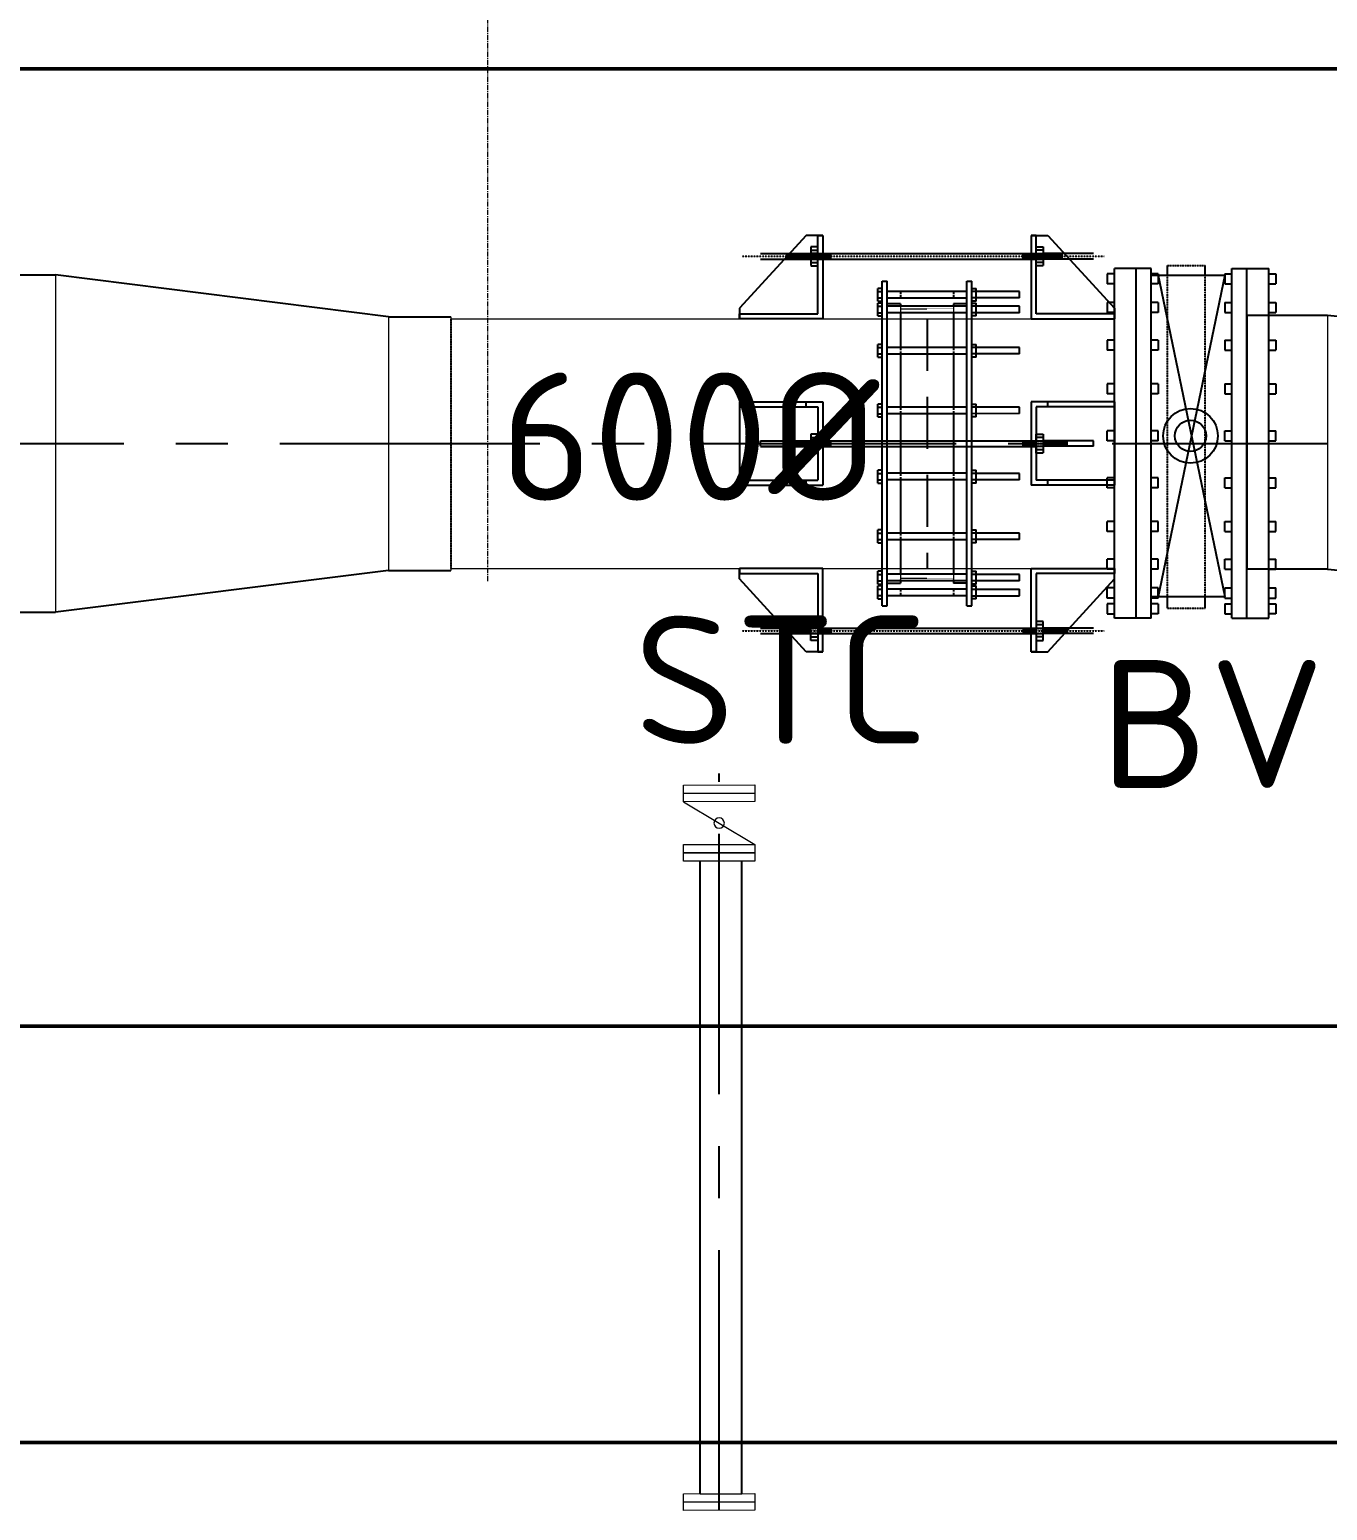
# Model space of a CAD drawing. Header units: inches. Extents: x 86328 to 235202, y 68629 to 184293.
# Drawn here: x 180900 to 184018, y 114512 to 118070 of the extents above; entities that cross this region are included whole.
import ezdxf

# ---------------------------------------------------------------- set-up
doc = ezdxf.new("R2010")
doc.units = ezdxf.units.IN
doc.header["$MEASUREMENT"] = 0
doc.linetypes.add('CENTER', pattern=[2, 1.25, -0.25, 0.25, -0.25])
doc.linetypes.add('HIDDEN', pattern=[0.375, 0.25, -0.125])
for name, color, linetype, lineweight in [('.5', 8, 'Continuous', 0), ('DIM', 251, 'Continuous', 0), ('hid', 8, 'HIDDEN', 0), ('plan', 8, 'Continuous', 0)]:
    doc.layers.add(name, color=color, linetype=linetype, lineweight=lineweight)
for name, color, linetype in [('1', 1, 'CENTER'), ('2', 2, 'HIDDEN'), ('sleeve type coupling', 1, 'Continuous'), ('steel elbow 90deg', 3, 'Continuous'), ('steel reducer', 2, 'Continuous'), ('steel tee', 3, 'Continuous')]:
    doc.layers.add(name, color=color, linetype=linetype)
doc.styles.add('ISO', font='isocpeur.ttf')

msp = doc.modelspace()

# ---------------------------------------------------------------- linework, layer by layer
at = {"layer": '.5', "color": 8, "linetype": 'CENTER', "ltscale": 10}
msp.add_line((182001.3, 116744.2), (182001.3, 148029.3), dxfattribs=at)
at = {"color": 8}
for p, q in [((182766, 117575), (182606, 117400)), ((182806, 117575), (182766, 117575)), ((182794, 117387), (182794, 117575)), ((182794, 117575), (182806, 117575)), ((182806, 117575), (182806, 117375)), ((183306.4, 117575), (183346.4, 117575)), ((183318.4, 117575), (183306.4, 117575)), ((183306.4, 117575), (183306.4, 117375)), ((183318.4, 117387), (183318.4, 117575)), ((183346.4, 117575), (183506.4, 117400)), ((183489.2, 117483.1), (183489.2, 117458.9)), ((183506.4, 117483.1), (183489.2, 117483.1)), ((183506.4, 116655.3), (183506.4, 117495.3)), ((183594.4, 117495.3), (183506.4, 117495.3)), ((183558.4, 116655.3), (183558.4, 117495.3)), ((183593.5, 117479.8), (183771.5, 117479.8)), ((183594.4, 116655.3), (183594.4, 117495.3)), ((183611.6, 117483.1), (183594.4, 117483.1)), ((183610.7, 117483.1), (183771.5, 116707.3)), ((183771.5, 117479.8), (183610.7, 116703.9)), ((183611.6, 117483.1), (183611.6, 117458.9)), ((183634, 117479.8), (183634, 117502.9)), ((183724.3, 117479.8), (183724.3, 117502.9)), ((183771.5, 117483.1), (183771.5, 117458.9)), ((183771.5, 117483.1), (183788.7, 117483.1)), ((183788.7, 117495.3), (183877.4, 117495.3)), ((183788.7, 116655.3), (183788.7, 117495.3)), ((183824.7, 116655.3), (183824.7, 117495.3)), ((183877.4, 116655.3), (183877.4, 117495.3)), ((183877.4, 117483.1), (183894.6, 117483.1)), ((183894.6, 117483.1), (183894.6, 117458.9)), ((183506.4, 117458.9), (183489.2, 117458.9)), ((183611.6, 117458.9), (183594.4, 117458.9)), ((183771.5, 117458.9), (183788.7, 117458.9)), ((183877.4, 117458.9), (183894.6, 117458.9)), ((183489.2, 117413.9), (183489.2, 117389.6)), ((183506.4, 117413.9), (183489.2, 117413.9)), ((183611.6, 117413.9), (183594.4, 117413.9)), ((183611.6, 117413.9), (183611.6, 117389.6)), ((183771.5, 117413.9), (183771.5, 117389.6)), ((183771.5, 117413.9), (183788.7, 117413.9)), ((183877.4, 117413.9), (183894.6, 117413.9)), ((183894.6, 117413.9), (183894.6, 117389.6)), ((182606, 117400), (182606, 117375)), ((182606, 117375), (182606, 117387)), ((182606, 117387), (182794, 117387)), ((182806, 117375), (182606, 117375)), ((183306.4, 117375), (183506.4, 117375)), ((183506.4, 117387), (183318.4, 117387)), ((183506.4, 117389.6), (183489.2, 117389.6)), ((183506.4, 117400), (183506.4, 117375)), ((183506.4, 117375), (183506.4, 117387)), ((183611.6, 117389.6), (183594.4, 117389.6)), ((183771.5, 117389.6), (183788.7, 117389.6)), ((183877.4, 117389.6), (183894.6, 117389.6)), ((183489.2, 117323.6), (183489.2, 117299.4)), ((183506.4, 117323.6), (183489.2, 117323.6)), ((183506.4, 117299.4), (183489.2, 117299.4)), ((183611.6, 117323.6), (183594.4, 117323.6)), ((183611.6, 117299.4), (183594.4, 117299.4)), ((183611.6, 117323.6), (183611.6, 117299.4)), ((183771.5, 117323.6), (183771.5, 117299.4)), ((183771.5, 117323.6), (183788.7, 117323.6)), ((183771.5, 117299.4), (183788.7, 117299.4)), ((183877.4, 117323.6), (183894.6, 117323.6)), ((183877.4, 117299.4), (183894.6, 117299.4)), ((183894.6, 117323.6), (183894.6, 117299.4)), ((183489.2, 117218.5), (183489.2, 117194.2)), ((183506.4, 117218.5), (183489.2, 117218.5)), ((183506.4, 117194.2), (183489.2, 117194.2)), ((183611.6, 117218.5), (183594.4, 117218.5)), ((183611.6, 117194.2), (183594.4, 117194.2)), ((183611.6, 117218.5), (183611.6, 117194.2)), ((183771.5, 117218.5), (183771.5, 117194.2)), ((183771.5, 117218.5), (183788.7, 117218.5)), ((183771.5, 117194.2), (183788.7, 117194.2)), ((183877.4, 117218.5), (183894.6, 117218.5)), ((183877.4, 117194.2), (183894.6, 117194.2)), ((183894.6, 117218.5), (183894.6, 117194.2)), ((182606, 117175), (182806, 117175)), ((182606, 117175), (182606, 116975)), ((182606, 117163), (182794, 117163)), ((182766, 117163), (182766, 117175)), ((182794, 117163), (182794, 116987)), ((182806, 117175), (182806, 116975)), ((183506.4, 117175), (183306.4, 117175)), ((183306.4, 117175), (183306.4, 116975)), ((183506.4, 117163), (183318.4, 117163)), ((183318.4, 117163), (183318.4, 116987)), ((183346.4, 117163), (183346.4, 117175)), ((183506.4, 117175), (183506.4, 116975)), ((183506.4, 117105.6), (183489.2, 117105.6)), ((183489.2, 117081.4), (183489.2, 117105.6)), ((183506.4, 117081.4), (183489.2, 117081.4)), ((183611.6, 117105.6), (183594.4, 117105.6)), ((183611.6, 117081.4), (183594.4, 117081.4)), ((183611.6, 117081.4), (183611.6, 117105.6)), ((183771.5, 117105.6), (183788.7, 117105.6)), ((183771.5, 117081.4), (183771.5, 117105.6)), ((183771.5, 117081.4), (183788.7, 117081.4)), ((183877.4, 117105.6), (183894.6, 117105.6)), ((183877.4, 117081.4), (183894.6, 117081.4)), ((183894.6, 117081.4), (183894.6, 117105.6)), ((182606, 116987), (182794, 116987)), ((182606, 116975), (182806, 116975)), ((182766, 116975), (182766, 116987)), ((183506.4, 116975), (183306.4, 116975)), ((183506.4, 116987), (183318.4, 116987)), ((183346.4, 116975), (183346.4, 116987)), ((183506.4, 116992.8), (183489.2, 116992.8)), ((183489.2, 116968.6), (183489.2, 116992.8)), ((183611.6, 116992.8), (183594.4, 116992.8)), ((183611.6, 116968.6), (183611.6, 116992.8)), ((183771.5, 116992.8), (183788.7, 116992.8)), ((183771.5, 116968.6), (183771.5, 116992.8)), ((183877.4, 116992.8), (183894.6, 116992.8)), ((183894.6, 116968.6), (183894.6, 116992.8)), ((183506.4, 116968.6), (183489.2, 116968.6)), ((183611.6, 116968.6), (183594.4, 116968.6)), ((183771.5, 116968.6), (183788.7, 116968.6)), ((183877.4, 116968.6), (183894.6, 116968.6)), ((183506.4, 116887.7), (183489.2, 116887.7)), ((183489.2, 116863.5), (183489.2, 116887.7)), ((183611.6, 116887.7), (183594.4, 116887.7)), ((183611.6, 116863.5), (183611.6, 116887.7)), ((183771.5, 116887.7), (183788.7, 116887.7)), ((183771.5, 116863.5), (183771.5, 116887.7)), ((183877.4, 116887.7), (183894.6, 116887.7)), ((183894.6, 116863.5), (183894.6, 116887.7)), ((183506.4, 116863.5), (183489.2, 116863.5)), ((183611.6, 116863.5), (183594.4, 116863.5)), ((183771.5, 116863.5), (183788.7, 116863.5)), ((183877.4, 116863.5), (183894.6, 116863.5)), ((183506.4, 116797.4), (183489.2, 116797.4)), ((183489.2, 116773.2), (183489.2, 116797.4)), ((183611.6, 116797.4), (183594.4, 116797.4)), ((183611.6, 116773.2), (183611.6, 116797.4)), ((183771.5, 116797.4), (183788.7, 116797.4)), ((183771.5, 116773.2), (183771.5, 116797.4)), ((183877.4, 116797.4), (183894.6, 116797.4)), ((183894.6, 116773.2), (183894.6, 116797.4)), ((182606, 116750), (182606, 116775)), ((182606, 116775), (182606, 116763)), ((182806, 116775), (182606, 116775)), ((182606, 116763), (182794, 116763)), ((182794, 116763), (182794, 116575)), ((182806, 116575), (182806, 116775)), ((183306.4, 116575), (183306.4, 116775)), ((183306.4, 116775), (183506.4, 116775)), ((183506.4, 116763), (183318.4, 116763)), ((183318.4, 116763), (183318.4, 116575)), ((183506.4, 116773.2), (183489.2, 116773.2)), ((183506.4, 116750), (183506.4, 116775)), ((183506.4, 116775), (183506.4, 116763)), ((183611.6, 116773.2), (183594.4, 116773.2)), ((183771.5, 116773.2), (183788.7, 116773.2)), ((183877.4, 116773.2), (183894.6, 116773.2)), ((182766, 116575), (182606, 116750)), ((183346.4, 116575), (183506.4, 116750)), ((183506.4, 116728.1), (183489.2, 116728.1)), ((183489.2, 116703.9), (183489.2, 116728.1)), ((183611.6, 116728.1), (183594.4, 116728.1)), ((183611.6, 116703.9), (183611.6, 116728.1)), ((183771.5, 116728.1), (183788.7, 116728.1)), ((183771.5, 116703.9), (183771.5, 116728.1)), ((183877.4, 116728.1), (183894.6, 116728.1)), ((183894.6, 116703.9), (183894.6, 116728.1)), ((183506.4, 116703.9), (183489.2, 116703.9)), ((183506.4, 116689.9), (183489.2, 116689.9)), ((183489.2, 116689.9), (183489.2, 116665.7)), ((183593.5, 116707.3), (183771.5, 116707.3)), ((183611.6, 116703.9), (183594.4, 116703.9)), ((183611.6, 116689.9), (183594.4, 116689.9)), ((183611.6, 116689.9), (183611.6, 116665.7)), ((183634, 116679.6), (183634, 116707.3)), ((183724.3, 116679.6), (183724.3, 116707.3)), ((183771.5, 116703.9), (183788.7, 116703.9)), ((183771.5, 116689.9), (183788.7, 116689.9)), ((183771.5, 116689.9), (183771.5, 116665.7)), ((183877.4, 116703.9), (183894.6, 116703.9)), ((183877.4, 116689.9), (183894.6, 116689.9)), ((183894.6, 116689.9), (183894.6, 116665.7)), ((183489.2, 116665.7), (183506.4, 116665.7)), ((183594.4, 116655.3), (183506.4, 116655.3)), ((183611.6, 116665.7), (183594.4, 116665.7)), ((183771.5, 116665.7), (183788.7, 116665.7)), ((183788.7, 116655.3), (183877.4, 116655.3)), ((183894.6, 116665.7), (183877.4, 116665.7)), ((182806, 116575), (182766, 116575)), ((182794, 116575), (182806, 116575)), ((183306.4, 116575), (183346.4, 116575)), ((183318.4, 116575), (183306.4, 116575))]:
    msp.add_line(p, q, dxfattribs=at)
at = {"color": 8, "linetype": 'HIDDEN'}
for p, q in [((183634, 117502.9), (183724.3, 117502.9)), ((183634, 116707.3), (183634, 117479.8)), ((183724.3, 116707.3), (183724.3, 117479.8)), ((183634, 116679.6), (183724.3, 116679.6))]:
    msp.add_line(p, q, dxfattribs=at)
at = {"color": 8, "linetype": 'CENTER', "ltscale": 500}
for p, q in [((177501.3, 117075), (184018.1, 117075)), ((182556.9, 114512), (182556.9, 116282.4))]:
    msp.add_line(p, q, dxfattribs=at)
at = {"color": 8}
for radius in [65.7, 37.5]:
    msp.add_circle((183689.2, 117093.5), radius, dxfattribs=at)
at = {"layer": '1', "color": 8}
for p, q in [((182794, 117547.7), (182776.8, 117547.7)), ((182776.8, 117547.7), (182776.8, 117502.2)), ((182794, 117547.7), (182776.8, 117547.7)), ((182776.8, 117547.7), (182776.8, 117502.2)), ((182794, 117502.2), (182794, 117547.7)), ((182794, 117502.2), (182794, 117547.7)), ((183318.4, 117547.7), (183335.6, 117547.7)), ((183318.4, 117502.2), (183318.4, 117547.7)), ((183318.4, 117547.7), (183335.6, 117547.7)), ((183318.4, 117502.2), (183318.4, 117547.7)), ((183335.6, 117547.7), (183335.6, 117502.2)), ((183335.6, 117547.7), (183335.6, 117502.2)), ((182656, 117531.6), (183318.4, 117531.6)), ((182656, 117531.6), (182776.8, 117531.6)), ((182656, 117518.4), (182776.8, 117518.4)), ((182656, 117518.3), (183318.4, 117518.3)), ((182719.4, 117518.4), (182719.4, 117531.6)), ((182719.4, 117518.4), (182719.4, 117531.6)), ((182723.5, 117518.4), (182723.5, 117531.6)), ((182723.5, 117518.4), (182723.5, 117531.6)), ((182723.5, 117518.4), (182723.5, 117531.6)), ((182723.5, 117518.4), (182723.5, 117531.6)), ((182727.6, 117518.4), (182727.6, 117531.6)), ((182727.6, 117518.4), (182727.6, 117531.6)), ((182731.4, 117518.4), (182731.4, 117531.6)), ((182731.4, 117518.4), (182731.4, 117531.6)), ((182735.5, 117518.4), (182735.5, 117531.6)), ((182735.5, 117518.4), (182735.5, 117531.6)), ((182735.5, 117518.4), (182735.5, 117531.6)), ((182735.5, 117518.4), (182735.5, 117531.6)), ((182739.6, 117518.4), (182739.6, 117531.6)), ((182739.6, 117518.4), (182739.6, 117531.6)), ((182743.6, 117518.4), (182743.6, 117531.6)), ((182743.6, 117518.4), (182743.6, 117531.6)), ((182747.7, 117518.4), (182747.7, 117531.6)), ((182747.7, 117518.4), (182747.7, 117531.6)), ((182751.8, 117518.4), (182751.8, 117531.6)), ((182751.8, 117518.4), (182751.8, 117531.6)), ((182755.9, 117518.4), (182755.9, 117531.6)), ((182755.9, 117518.4), (182755.9, 117531.6)), ((182760, 117518.4), (182760, 117531.6)), ((182760, 117518.4), (182760, 117531.6)), ((182764.1, 117518.4), (182764.1, 117531.6)), ((182764.1, 117518.4), (182764.1, 117531.6)), ((182768.2, 117518.4), (182768.2, 117531.6)), ((182768.2, 117518.4), (182768.2, 117531.6)), ((182772.2, 117518.4), (182772.2, 117531.6)), ((182772.2, 117518.4), (182772.2, 117531.6)), ((182776.3, 117518.4), (182776.3, 117531.6)), ((182776.3, 117518.4), (182776.3, 117531.6)), ((182776.8, 117539.6), (182794, 117539.6)), ((182776.8, 117539.6), (182794, 117539.6)), ((182776.8, 117510.3), (182794, 117510.3)), ((182776.8, 117510.3), (182794, 117510.3)), ((182796.8, 117518.4), (182796.8, 117531.6)), ((182796.8, 117518.4), (182796.8, 117531.6)), ((182800.9, 117518.4), (182800.9, 117531.6)), ((182800.9, 117518.4), (182800.9, 117531.6)), ((182804.9, 117518.4), (182804.9, 117531.6)), ((182804.9, 117518.4), (182804.9, 117531.6)), ((182809, 117518.4), (182809, 117531.6)), ((182809, 117518.4), (182809, 117531.6)), ((182813.1, 117518.4), (182813.1, 117531.6)), ((182813.1, 117518.4), (182813.1, 117531.6)), ((182817.2, 117518.4), (182817.2, 117531.6)), ((182817.2, 117518.4), (182817.2, 117531.6)), ((182821.3, 117518.4), (182821.3, 117531.6)), ((182821.3, 117518.4), (182821.3, 117531.6)), ((182825.4, 117518.4), (182825.4, 117531.6)), ((182825.4, 117518.4), (182825.4, 117531.6)), ((183287, 117518.4), (183287, 117531.6)), ((183287, 117518.4), (183287, 117531.6)), ((183291.1, 117518.4), (183291.1, 117531.6)), ((183291.1, 117518.4), (183291.1, 117531.6)), ((183295.2, 117518.4), (183295.2, 117531.6)), ((183295.2, 117518.4), (183295.2, 117531.6)), ((183299.3, 117518.4), (183299.3, 117531.6)), ((183299.3, 117518.4), (183299.3, 117531.6)), ((183303.3, 117518.4), (183303.3, 117531.6)), ((183303.3, 117518.4), (183303.3, 117531.6)), ((183307.4, 117518.4), (183307.4, 117531.6)), ((183307.4, 117518.4), (183307.4, 117531.6)), ((183311.5, 117518.4), (183311.5, 117531.6)), ((183311.5, 117518.4), (183311.5, 117531.6)), ((183315.6, 117518.4), (183315.6, 117531.6)), ((183315.6, 117518.4), (183315.6, 117531.6)), ((183335.6, 117539.6), (183318.4, 117539.6)), ((183335.6, 117539.6), (183318.4, 117539.6)), ((183335.6, 117510.3), (183318.4, 117510.3)), ((183335.6, 117510.3), (183318.4, 117510.3)), ((183456.4, 117531.6), (183335.6, 117531.6)), ((183456.4, 117518.4), (183335.6, 117518.4)), ((183336, 117518.4), (183336, 117531.6)), ((183336, 117518.4), (183336, 117531.6)), ((183340.1, 117518.4), (183340.1, 117531.6)), ((183340.1, 117518.4), (183340.1, 117531.6)), ((183344.2, 117518.4), (183344.2, 117531.6)), ((183344.2, 117518.4), (183344.2, 117531.6)), ((183348.3, 117518.4), (183348.3, 117531.6)), ((183348.3, 117518.4), (183348.3, 117531.6)), ((183352.4, 117518.4), (183352.4, 117531.6)), ((183352.4, 117518.4), (183352.4, 117531.6)), ((183356.5, 117518.4), (183356.5, 117531.6)), ((183356.5, 117518.4), (183356.5, 117531.6)), ((183360.6, 117518.4), (183360.6, 117531.6)), ((183360.6, 117518.4), (183360.6, 117531.6)), ((183364.6, 117518.4), (183364.6, 117531.6)), ((183364.6, 117518.4), (183364.6, 117531.6)), ((183368.7, 117518.4), (183368.7, 117531.6)), ((183368.7, 117518.4), (183368.7, 117531.6)), ((183372.8, 117518.4), (183372.8, 117531.6)), ((183372.8, 117518.4), (183372.8, 117531.6)), ((183376.9, 117518.4), (183376.9, 117531.6)), ((183376.9, 117518.4), (183376.9, 117531.6)), ((183376.9, 117518.4), (183376.9, 117531.6)), ((183376.9, 117518.4), (183376.9, 117531.6)), ((183381, 117518.4), (183381, 117531.6)), ((183381, 117518.4), (183381, 117531.6)), ((182776.8, 117502.2), (182794, 117502.2)), ((182776.8, 117502.2), (182794, 117502.2)), ((183335.6, 117502.2), (183318.4, 117502.2)), ((183335.6, 117502.2), (183318.4, 117502.2)), ((182656, 117081.6), (183318.4, 117081.6)), ((182656, 117081.6), (182776.8, 117081.6)), ((182656, 117068.4), (182656, 117081.6)), ((182656, 117068.4), (182656, 117081.6)), ((182719.4, 117068.4), (182719.4, 117081.6)), ((182719.4, 117068.4), (182719.4, 117081.6)), ((182723.5, 117068.4), (182723.5, 117081.6)), ((182723.5, 117068.4), (182723.5, 117081.6)), ((182723.5, 117068.4), (182723.5, 117081.6)), ((182723.5, 117068.4), (182723.5, 117081.6)), ((182727.6, 117068.4), (182727.6, 117081.6)), ((182727.6, 117068.4), (182727.6, 117081.6)), ((182731.4, 117068.4), (182731.4, 117081.6)), ((182731.4, 117068.4), (182731.4, 117081.6)), ((182735.5, 117068.4), (182735.5, 117081.6)), ((182735.5, 117068.4), (182735.5, 117081.6)), ((182735.5, 117068.4), (182735.5, 117081.6)), ((182735.5, 117068.4), (182735.5, 117081.6)), ((182739.6, 117068.4), (182739.6, 117081.6)), ((182739.6, 117068.4), (182739.6, 117081.6)), ((182743.6, 117068.4), (182743.6, 117081.6)), ((182743.6, 117068.4), (182743.6, 117081.6)), ((182747.7, 117068.4), (182747.7, 117081.6)), ((182747.7, 117068.4), (182747.7, 117081.6)), ((182751.8, 117068.4), (182751.8, 117081.6)), ((182751.8, 117068.4), (182751.8, 117081.6)), ((182755.9, 117068.4), (182755.9, 117081.6)), ((182755.9, 117068.4), (182755.9, 117081.6)), ((182760, 117068.4), (182760, 117081.6)), ((182760, 117068.4), (182760, 117081.6)), ((182764.1, 117068.4), (182764.1, 117081.6)), ((182764.1, 117068.4), (182764.1, 117081.6)), ((182768.2, 117068.4), (182768.2, 117081.6)), ((182768.2, 117068.4), (182768.2, 117081.6)), ((182772.2, 117068.4), (182772.2, 117081.6)), ((182772.2, 117068.4), (182772.2, 117081.6)), ((182776.3, 117068.4), (182776.3, 117081.6)), ((182776.3, 117068.4), (182776.3, 117081.6)), ((182794, 117097.7), (182776.8, 117097.7)), ((182776.8, 117097.7), (182776.8, 117052.2)), ((182794, 117097.7), (182776.8, 117097.7)), ((182776.8, 117097.7), (182776.8, 117052.2)), ((182776.8, 117089.6), (182794, 117089.6)), ((182776.8, 117089.6), (182794, 117089.6)), ((182794, 117052.2), (182794, 117097.7)), ((182794, 117052.2), (182794, 117097.7)), ((182796.8, 117068.4), (182796.8, 117081.6)), ((182796.8, 117068.4), (182796.8, 117081.6)), ((182800.9, 117068.4), (182800.9, 117081.6)), ((182800.9, 117068.4), (182800.9, 117081.6)), ((182804.9, 117068.4), (182804.9, 117081.6)), ((182804.9, 117068.4), (182804.9, 117081.6)), ((182809, 117068.4), (182809, 117081.6)), ((182809, 117068.4), (182809, 117081.6)), ((182813.1, 117068.4), (182813.1, 117081.6)), ((182813.1, 117068.4), (182813.1, 117081.6)), ((182817.2, 117068.4), (182817.2, 117081.6)), ((182817.2, 117068.4), (182817.2, 117081.6)), ((182821.3, 117068.4), (182821.3, 117081.6)), ((182821.3, 117068.4), (182821.3, 117081.6)), ((182825.4, 117068.4), (182825.4, 117081.6)), ((182825.4, 117068.4), (182825.4, 117081.6)), ((183287, 117068.4), (183287, 117081.6)), ((183287, 117068.4), (183287, 117081.6)), ((183291.1, 117068.4), (183291.1, 117081.6)), ((183291.1, 117068.4), (183291.1, 117081.6)), ((183295.2, 117068.4), (183295.2, 117081.6)), ((183295.2, 117068.4), (183295.2, 117081.6)), ((183299.3, 117068.4), (183299.3, 117081.6)), ((183299.3, 117068.4), (183299.3, 117081.6)), ((183303.3, 117068.4), (183303.3, 117081.6)), ((183303.3, 117068.4), (183303.3, 117081.6)), ((183307.4, 117068.4), (183307.4, 117081.6)), ((183307.4, 117068.4), (183307.4, 117081.6)), ((183311.5, 117068.4), (183311.5, 117081.6)), ((183311.5, 117068.4), (183311.5, 117081.6)), ((183315.6, 117068.4), (183315.6, 117081.6)), ((183315.6, 117068.4), (183315.6, 117081.6)), ((183318.4, 117097.7), (183335.6, 117097.7)), ((183318.4, 117052.2), (183318.4, 117097.7)), ((183318.4, 117097.7), (183335.6, 117097.7)), ((183318.4, 117052.2), (183318.4, 117097.7)), ((183335.6, 117089.6), (183318.4, 117089.6)), ((183335.6, 117089.6), (183318.4, 117089.6)), ((183335.6, 117097.7), (183335.6, 117052.2)), ((183335.6, 117097.7), (183335.6, 117052.2)), ((183456.4, 117081.6), (183335.6, 117081.6)), ((183336, 117068.4), (183336, 117081.6)), ((183336, 117068.4), (183336, 117081.6)), ((183340.1, 117068.4), (183340.1, 117081.6)), ((183340.1, 117068.4), (183340.1, 117081.6)), ((183344.2, 117068.4), (183344.2, 117081.6)), ((183344.2, 117068.4), (183344.2, 117081.6)), ((183348.3, 117068.4), (183348.3, 117081.6)), ((183348.3, 117068.4), (183348.3, 117081.6)), ((183352.4, 117068.4), (183352.4, 117081.6)), ((183352.4, 117068.4), (183352.4, 117081.6)), ((183356.5, 117068.4), (183356.5, 117081.6)), ((183356.5, 117068.4), (183356.5, 117081.6)), ((183360.6, 117068.4), (183360.6, 117081.6)), ((183360.6, 117068.4), (183360.6, 117081.6)), ((183364.6, 117068.4), (183364.6, 117081.6)), ((183364.6, 117068.4), (183364.6, 117081.6)), ((183368.7, 117068.4), (183368.7, 117081.6)), ((183368.7, 117068.4), (183368.7, 117081.6)), ((183372.8, 117068.4), (183372.8, 117081.6)), ((183372.8, 117068.4), (183372.8, 117081.6)), ((183376.9, 117068.4), (183376.9, 117081.6)), ((183376.9, 117068.4), (183376.9, 117081.6)), ((183376.9, 117068.4), (183376.9, 117081.6)), ((183376.9, 117068.4), (183376.9, 117081.6)), ((183381, 117068.4), (183381, 117081.6)), ((183381, 117068.4), (183381, 117081.6)), ((183384.8, 117068.4), (183384.8, 117081.6)), ((183384.8, 117068.4), (183384.8, 117081.6)), ((183388.9, 117068.4), (183388.9, 117081.6)), ((183388.9, 117068.4), (183388.9, 117081.6)), ((183388.9, 117068.4), (183388.9, 117081.6)), ((183388.9, 117068.4), (183388.9, 117081.6)), ((183393, 117068.4), (183393, 117081.6)), ((183393, 117068.4), (183393, 117081.6)), ((183456.4, 117068.4), (183456.4, 117081.6)), ((183456.4, 117068.4), (183456.4, 117081.6)), ((182656, 117068.4), (182776.8, 117068.4)), ((182656, 117068.3), (183318.4, 117068.3)), ((182776.8, 117060.3), (182794, 117060.3)), ((182776.8, 117060.3), (182794, 117060.3)), ((182776.8, 117052.2), (182794, 117052.2)), ((182776.8, 117052.2), (182794, 117052.2)), ((183335.6, 117060.3), (183318.4, 117060.3)), ((183335.6, 117060.3), (183318.4, 117060.3)), ((183335.6, 117052.2), (183318.4, 117052.2)), ((183335.6, 117052.2), (183318.4, 117052.2)), ((183456.4, 117068.4), (183335.6, 117068.4)), ((182656, 116631.6), (183318.4, 116631.6)), ((182656, 116631.6), (182776.8, 116631.6)), ((182656, 116618.4), (183318.4, 116618.4)), ((182656, 116618.4), (182776.8, 116618.4)), ((182719.4, 116631.6), (182719.4, 116618.4)), ((182719.4, 116631.6), (182719.4, 116618.4)), ((182723.5, 116631.6), (182723.5, 116618.4)), ((182723.5, 116631.6), (182723.5, 116618.4)), ((182723.5, 116631.6), (182723.5, 116618.4)), ((182723.5, 116631.6), (182723.5, 116618.4)), ((182727.6, 116631.6), (182727.6, 116618.4)), ((182727.6, 116631.6), (182727.6, 116618.4)), ((182731.4, 116631.6), (182731.4, 116618.4)), ((182731.4, 116631.6), (182731.4, 116618.4)), ((182735.5, 116631.6), (182735.5, 116618.4)), ((182735.5, 116631.6), (182735.5, 116618.4)), ((182735.5, 116631.6), (182735.5, 116618.4)), ((182735.5, 116631.6), (182735.5, 116618.4)), ((182739.6, 116631.6), (182739.6, 116618.4)), ((182739.6, 116631.6), (182739.6, 116618.4)), ((182743.6, 116631.6), (182743.6, 116618.4)), ((182743.6, 116631.6), (182743.6, 116618.4)), ((182747.7, 116631.6), (182747.7, 116618.4)), ((182747.7, 116631.6), (182747.7, 116618.4)), ((182751.8, 116631.6), (182751.8, 116618.4)), ((182751.8, 116631.6), (182751.8, 116618.4)), ((182755.9, 116631.6), (182755.9, 116618.4)), ((182755.9, 116631.6), (182755.9, 116618.4)), ((182760, 116631.6), (182760, 116618.4)), ((182760, 116631.6), (182760, 116618.4)), ((182764.1, 116631.6), (182764.1, 116618.4)), ((182764.1, 116631.6), (182764.1, 116618.4)), ((182768.2, 116631.6), (182768.2, 116618.4)), ((182768.2, 116631.6), (182768.2, 116618.4)), ((182772.2, 116631.6), (182772.2, 116618.4)), ((182772.2, 116631.6), (182772.2, 116618.4)), ((182776.3, 116631.6), (182776.3, 116618.4)), ((182776.3, 116631.6), (182776.3, 116618.4)), ((182776.8, 116602.2), (182776.8, 116647.7)), ((182776.8, 116647.7), (182794, 116647.7)), ((182776.8, 116602.2), (182776.8, 116647.7)), ((182776.8, 116647.7), (182794, 116647.7)), ((182776.8, 116639.6), (182794, 116639.6)), ((182776.8, 116639.6), (182794, 116639.6)), ((182794, 116647.7), (182794, 116602.2)), ((182794, 116647.7), (182794, 116602.2)), ((182796.8, 116631.6), (182796.8, 116618.4)), ((182796.8, 116631.6), (182796.8, 116618.4)), ((182800.9, 116631.6), (182800.9, 116618.4)), ((182800.9, 116631.6), (182800.9, 116618.4)), ((182804.9, 116631.6), (182804.9, 116618.4)), ((182804.9, 116631.6), (182804.9, 116618.4)), ((182809, 116631.6), (182809, 116618.4)), ((182809, 116631.6), (182809, 116618.4)), ((182813.1, 116631.6), (182813.1, 116618.4)), ((182813.1, 116631.6), (182813.1, 116618.4)), ((182817.2, 116631.6), (182817.2, 116618.4)), ((182817.2, 116631.6), (182817.2, 116618.4)), ((182821.3, 116631.6), (182821.3, 116618.4)), ((182821.3, 116631.6), (182821.3, 116618.4)), ((182825.4, 116631.6), (182825.4, 116618.4)), ((182825.4, 116631.6), (182825.4, 116618.4)), ((183287, 116631.6), (183287, 116618.4)), ((183287, 116631.6), (183287, 116618.4)), ((183291.1, 116631.6), (183291.1, 116618.4)), ((183291.1, 116631.6), (183291.1, 116618.4)), ((183295.2, 116631.6), (183295.2, 116618.4)), ((183295.2, 116631.6), (183295.2, 116618.4)), ((183299.3, 116631.6), (183299.3, 116618.4)), ((183299.3, 116631.6), (183299.3, 116618.4)), ((183303.3, 116631.6), (183303.3, 116618.4)), ((183303.3, 116631.6), (183303.3, 116618.4)), ((183307.4, 116631.6), (183307.4, 116618.4)), ((183307.4, 116631.6), (183307.4, 116618.4)), ((183311.5, 116631.6), (183311.5, 116618.4)), ((183311.5, 116631.6), (183311.5, 116618.4)), ((183315.6, 116631.6), (183315.6, 116618.4)), ((183315.6, 116631.6), (183315.6, 116618.4)), ((183335.6, 116647.7), (183318.4, 116647.7)), ((183318.4, 116647.7), (183318.4, 116602.2)), ((183335.6, 116647.7), (183318.4, 116647.7)), ((183318.4, 116647.7), (183318.4, 116602.2)), ((183335.6, 116639.6), (183318.4, 116639.6)), ((183335.6, 116639.6), (183318.4, 116639.6)), ((183335.6, 116602.2), (183335.6, 116647.7)), ((183335.6, 116602.2), (183335.6, 116647.7)), ((183456.4, 116631.6), (183335.6, 116631.6)), ((183456.4, 116618.4), (183335.6, 116618.4)), ((183336, 116631.6), (183336, 116618.4)), ((183336, 116631.6), (183336, 116618.4)), ((183340.1, 116631.6), (183340.1, 116618.4)), ((183340.1, 116631.6), (183340.1, 116618.4)), ((183344.2, 116631.6), (183344.2, 116618.4)), ((183344.2, 116631.6), (183344.2, 116618.4)), ((183348.3, 116631.6), (183348.3, 116618.4)), ((183348.3, 116631.6), (183348.3, 116618.4)), ((183352.4, 116631.6), (183352.4, 116618.4)), ((183352.4, 116631.6), (183352.4, 116618.4)), ((183356.5, 116631.6), (183356.5, 116618.4)), ((183356.5, 116631.6), (183356.5, 116618.4)), ((183360.6, 116631.6), (183360.6, 116618.4)), ((183360.6, 116631.6), (183360.6, 116618.4)), ((183364.6, 116631.6), (183364.6, 116618.4)), ((183364.6, 116631.6), (183364.6, 116618.4)), ((183368.7, 116631.6), (183368.7, 116618.4)), ((183368.7, 116631.6), (183368.7, 116618.4)), ((183372.8, 116631.6), (183372.8, 116618.4)), ((183372.8, 116631.6), (183372.8, 116618.4)), ((183376.9, 116631.6), (183376.9, 116618.4)), ((183376.9, 116631.6), (183376.9, 116618.4)), ((183376.9, 116631.6), (183376.9, 116618.4)), ((183376.9, 116631.6), (183376.9, 116618.4)), ((183381, 116631.6), (183381, 116618.4)), ((183381, 116631.6), (183381, 116618.4)), ((183384.8, 116631.6), (183384.8, 116618.4)), ((183384.8, 116631.6), (183384.8, 116618.4)), ((183388.9, 116631.6), (183388.9, 116618.4)), ((183388.9, 116631.6), (183388.9, 116618.4)), ((183388.9, 116631.6), (183388.9, 116618.4)), ((183388.9, 116631.6), (183388.9, 116618.4)), ((183393, 116631.6), (183393, 116618.4)), ((183393, 116631.6), (183393, 116618.4)), ((182776.8, 116610.3), (182794, 116610.3)), ((182776.8, 116610.3), (182794, 116610.3)), ((182794, 116602.2), (182776.8, 116602.2)), ((182794, 116602.2), (182776.8, 116602.2)), ((183335.6, 116610.3), (183318.4, 116610.3)), ((183335.6, 116610.3), (183318.4, 116610.3)), ((183318.4, 116602.2), (183335.6, 116602.2)), ((183318.4, 116602.2), (183335.6, 116602.2))]:
    msp.add_line(p, q, dxfattribs=at)
at = {"layer": '1', "color": 8, "linetype": 'CENTER', "ltscale": 0.09}
for p, q in [((182611.8, 117525), (183481.6, 117525)), ((182611.8, 116625), (183481.6, 116625))]:
    msp.add_line(p, q, dxfattribs=at)
at = {"layer": '1', "color": 8, "linetype": 'HIDDEN', "ltscale": 0.009}
for p, q in [((182794, 117531.6), (182776.8, 117531.6)), ((182794, 117518.4), (182776.8, 117518.4)), ((182780.4, 117518.4), (182780.4, 117531.6)), ((182780.4, 117518.4), (182780.4, 117531.6)), ((182784.5, 117518.4), (182784.5, 117531.6)), ((182784.5, 117518.4), (182784.5, 117531.6)), ((182788.6, 117518.4), (182788.6, 117531.6)), ((182788.6, 117518.4), (182788.6, 117531.6)), ((182792.7, 117518.4), (182792.7, 117531.6)), ((182792.7, 117518.4), (182792.7, 117531.6)), ((183318.4, 117531.6), (183335.6, 117531.6)), ((183318.4, 117518.4), (183335.6, 117518.4)), ((183319.7, 117518.4), (183319.7, 117531.6)), ((183319.7, 117518.4), (183319.7, 117531.6)), ((183323.8, 117518.4), (183323.8, 117531.6)), ((183323.8, 117518.4), (183323.8, 117531.6)), ((183327.9, 117518.4), (183327.9, 117531.6)), ((183327.9, 117518.4), (183327.9, 117531.6)), ((183332, 117518.4), (183332, 117531.6)), ((183332, 117518.4), (183332, 117531.6)), ((182794, 117081.6), (182776.8, 117081.6)), ((182780.4, 117068.4), (182780.4, 117081.6)), ((182780.4, 117068.4), (182780.4, 117081.6)), ((182784.5, 117068.4), (182784.5, 117081.6)), ((182784.5, 117068.4), (182784.5, 117081.6)), ((182788.6, 117068.4), (182788.6, 117081.6)), ((182788.6, 117068.4), (182788.6, 117081.6)), ((182792.7, 117068.4), (182792.7, 117081.6)), ((182792.7, 117068.4), (182792.7, 117081.6)), ((183318.4, 117081.6), (183335.6, 117081.6)), ((183319.7, 117068.4), (183319.7, 117081.6)), ((183319.7, 117068.4), (183319.7, 117081.6)), ((183323.8, 117068.4), (183323.8, 117081.6)), ((183323.8, 117068.4), (183323.8, 117081.6)), ((183327.9, 117068.4), (183327.9, 117081.6)), ((183327.9, 117068.4), (183327.9, 117081.6)), ((183332, 117068.4), (183332, 117081.6)), ((183332, 117068.4), (183332, 117081.6)), ((182794, 117068.4), (182776.8, 117068.4)), ((183318.4, 117068.4), (183335.6, 117068.4)), ((182794, 116631.6), (182776.8, 116631.6)), ((182794, 116618.4), (182776.8, 116618.4)), ((182780.4, 116631.6), (182780.4, 116618.4)), ((182780.4, 116631.6), (182780.4, 116618.4)), ((182784.5, 116631.6), (182784.5, 116618.4)), ((182784.5, 116631.6), (182784.5, 116618.4)), ((182788.6, 116631.6), (182788.6, 116618.4)), ((182788.6, 116631.6), (182788.6, 116618.4)), ((182792.7, 116631.6), (182792.7, 116618.4)), ((182792.7, 116631.6), (182792.7, 116618.4)), ((183318.4, 116631.6), (183335.6, 116631.6)), ((183318.4, 116618.4), (183335.6, 116618.4)), ((183319.7, 116631.6), (183319.7, 116618.4)), ((183319.7, 116631.6), (183319.7, 116618.4)), ((183323.8, 116631.6), (183323.8, 116618.4)), ((183323.8, 116631.6), (183323.8, 116618.4)), ((183327.9, 116631.6), (183327.9, 116618.4)), ((183327.9, 116631.6), (183327.9, 116618.4)), ((183332, 116631.6), (183332, 116618.4)), ((183332, 116631.6), (183332, 116618.4))]:
    msp.add_line(p, q, dxfattribs=at)
at = {"layer": '2', "color": 8}
msp.add_line((181912.2, 117375), (181912.2, 116775), dxfattribs=at)
at = {"layer": '2', "color": 8, "linetype": 'HIDDEN', "ltscale": 500}
msp.add_line((183056.4, 117375), (183056.4, 116775), dxfattribs=at)
at = {"layer": 'DIM', "color": 8, "ltscale": 200}
for p, q in [((180962.2, 117480.4), (180962.2, 116669.6)), ((181762.2, 117379.8), (181762.2, 116770.3))]:
    msp.add_line(p, q, dxfattribs=at)
at = {"layer": 'DIM', "color": 8}
for p, q in [((181912.2, 117379.8), (181912.2, 116770.3)), ((181912.2, 117375), (183506.4, 117375)), ((184018.1, 117382.7), (184018.1, 116773.2)), ((181912.2, 116775), (183506.4, 116775))]:
    msp.add_line(p, q, dxfattribs=at)
at = {"layer": 'DIM', "color": 8, "linetype": 'Continuous', "ltscale": 100}
for p, q in [((182471.3, 116254.5), (182642.5, 116254.7)), ((182471.3, 116254.5), (182642.5, 116254.7)), ((182471.3, 116214.5), (182471.3, 116254.5)), ((182471.3, 116214.5), (182471.3, 116254.5)), ((182471.3, 116234.5), (182642.5, 116234.7)), ((182642.5, 116234.7), (182471.3, 116234.5)), ((182642.5, 116254.7), (182642.5, 116214.7)), ((182642.5, 116254.7), (182642.5, 116214.7)), ((182642.5, 116214.7), (182471.3, 116214.5)), ((182642.5, 116214.7), (182471.3, 116214.5)), ((182471.3, 116214.5), (182642.5, 116111.9)), ((182471.3, 116111.6), (182642.5, 116111.9)), ((182471.3, 116111.6), (182642.5, 116111.9)), ((182471.3, 116071.6), (182471.3, 116111.6)), ((182471.3, 116071.6), (182471.3, 116111.6)), ((182471.3, 116091.6), (182642.5, 116091.9)), ((182642.5, 116091.9), (182471.3, 116091.6)), ((182642.5, 116111.9), (182642.5, 116071.9)), ((182642.5, 116111.9), (182642.5, 116071.9)), ((182642.5, 116071.9), (182471.3, 116071.6)), ((182642.5, 116071.9), (182471.3, 116071.6)), ((182471.3, 114551.9), (182642.5, 114552.2)), ((182471.3, 114551.9), (182642.5, 114552.2)), ((182471.3, 114511.9), (182471.3, 114551.9)), ((182471.3, 114511.9), (182471.3, 114551.9)), ((182471.3, 114531.9), (182642.5, 114532.2)), ((182642.5, 114532.2), (182471.3, 114531.9)), ((182511.3, 114551.4), (182611.3, 114551.4)), ((182642.5, 114552.2), (182642.5, 114512.2)), ((182642.5, 114552.2), (182642.5, 114512.2)), ((182642.5, 114512.2), (182471.3, 114511.9)), ((182642.5, 114512.2), (182471.3, 114511.9))]:
    msp.add_line(p, q, dxfattribs=at)
for start, end in [(0, 180), (180, 0)]:
    msp.add_arc((182556.9, 116163.2), 12.5, start, end, dxfattribs=at)
at = {"layer": 'hid', "color": 8, "ltscale": 0.1}
for p, q in [((182992.7, 117405.1), (182992.7, 117389.1)), ((182992.7, 117405.1), (182992.7, 117389.1)), ((183120.1, 117405.1), (183120.1, 117389.1)), ((183120.1, 117405.1), (183120.1, 117389.1)), ((182992.7, 117398.8), (183120.1, 117398.8)), ((182992.7, 116760.9), (182992.7, 116744.9)), ((182992.7, 116744.9), (182992.7, 116760.9)), ((183120.1, 116760.9), (183120.1, 116744.9)), ((183120.1, 116744.9), (183120.1, 116760.9)), ((182992.7, 116751.3), (183120.1, 116751.3))]:
    msp.add_line(p, q, dxfattribs=at)
at = {"layer": 'plan', "color": 8, "lineweight": 50}
for p, q in [((175946.3, 117975), (186337.6, 117975)), ((180125.3, 115675), (186337.6, 115675)), ((192061.4, 114675), (179991.1, 114675))]:
    msp.add_line(p, q, dxfattribs=at)
at = {"layer": 'sleeve type coupling', "color": 8}
for p, q in [((182948.7, 117447.9), (182938.4, 117447.9)), ((182938.4, 117417.1), (182938.4, 117447.9)), ((182938.4, 117440.2), (182948.7, 117440.2)), ((182948.7, 117465), (182960.7, 117465)), ((182948.7, 116685), (182948.7, 117465)), ((182960.7, 116685), (182960.7, 117465)), ((183152.1, 117440.5), (182960.7, 117440.5)), ((183152.1, 117465), (183164.1, 117465)), ((183152.1, 116685), (183152.1, 117465)), ((183164.1, 116685), (183164.1, 117465)), ((183164.1, 117447.9), (183174.4, 117447.9)), ((183278.7, 117440.2), (183164.1, 117440.2)), ((183174.4, 117417.1), (183174.4, 117447.9)), ((183278.7, 117424.8), (183278.7, 117440.2)), ((182938.4, 117424.8), (182948.7, 117424.8)), ((182938.4, 117417.1), (182948.7, 117417.1)), ((182948.7, 117412.5), (182938.4, 117412.5)), ((182938.4, 117381.7), (182938.4, 117412.5)), ((182938.4, 117404.8), (182948.7, 117404.8)), ((183152.1, 117424.5), (182960.7, 117424.5)), ((182992.7, 117410.8), (182960.7, 117410.8)), ((183152.1, 117405.1), (182960.7, 117405.1)), ((182992.7, 117410.8), (182992.7, 117405.1)), ((183120.1, 117410.8), (183120.1, 117405.1)), ((183152.1, 117410.8), (183120.1, 117410.8)), ((183152.1, 117404.8), (183152.1, 117410.8)), ((183278.7, 117424.8), (183164.1, 117424.8)), ((183174.4, 117417.1), (183164.1, 117417.1)), ((183164.1, 117412.5), (183174.4, 117412.5)), ((183278.7, 117404.8), (183164.1, 117404.8)), ((183174.4, 117381.7), (183174.4, 117412.5)), ((183278.7, 117389.4), (183278.7, 117404.8)), ((182938.4, 117389.4), (182948.7, 117389.4)), ((182938.4, 117381.7), (182948.7, 117381.7)), ((183152.1, 117389.1), (182960.7, 117389.1)), ((182992.7, 117389.1), (182992.7, 117305.9)), ((183120.1, 117389.1), (183120.1, 117305.9)), ((183278.7, 117389.4), (183164.1, 117389.4)), ((183174.4, 117381.7), (183164.1, 117381.7)), ((182948.7, 117313.3), (182938.4, 117313.3)), ((182938.4, 117282.5), (182938.4, 117313.3)), ((182938.4, 117305.6), (182948.7, 117305.6)), ((183152.1, 117305.9), (182960.7, 117305.9)), ((183164.1, 117313.3), (183174.4, 117313.3)), ((183278.7, 117305.6), (183164.1, 117305.6)), ((183174.4, 117282.5), (183174.4, 117313.3)), ((183278.7, 117290.2), (183278.7, 117305.6)), ((182938.4, 117290.2), (182948.7, 117290.2)), ((182938.4, 117282.5), (182948.7, 117282.5)), ((183152.1, 117289.9), (182960.7, 117289.9)), ((182992.7, 117289.9), (182992.7, 117162.6)), ((183120.1, 117289.9), (183120.1, 117162.6)), ((183278.7, 117290.2), (183164.1, 117290.2)), ((183174.4, 117282.5), (183164.1, 117282.5)), ((182948.7, 117170), (182938.4, 117170)), ((182938.4, 117139.1), (182938.4, 117170)), ((182938.4, 117162.3), (182948.7, 117162.3)), ((183152.1, 117162.6), (182960.7, 117162.6)), ((183164.1, 117170), (183174.4, 117170)), ((183278.7, 117162.3), (183164.1, 117162.3)), ((183174.4, 117139.1), (183174.4, 117170)), ((183278.7, 117146.9), (183278.7, 117162.3)), ((182938.4, 117146.8), (182948.7, 117146.8)), ((182938.4, 117139.1), (182948.7, 117139.1)), ((183152.1, 117146.6), (182960.7, 117146.6)), ((182992.7, 117146.6), (182992.7, 117003.5)), ((183120.1, 117146.6), (183120.1, 117003.5)), ((183278.7, 117146.9), (183164.1, 117146.8)), ((183174.4, 117139.1), (183164.1, 117139.1)), ((182948.7, 117010.9), (182938.4, 117010.9)), ((182938.4, 116980), (182938.4, 117010.9)), ((183164.1, 117010.9), (183174.4, 117010.9)), ((183174.4, 116980), (183174.4, 117010.9)), ((182938.4, 117003.2), (182948.7, 117003.2)), ((182938.4, 116987.7), (182948.7, 116987.7)), ((182938.4, 116980), (182948.7, 116980)), ((183152.1, 117003.5), (182960.7, 117003.5)), ((183152.1, 116987.5), (182960.7, 116987.5)), ((182992.7, 116987.5), (182992.7, 116860.1)), ((183120.1, 116987.5), (183120.1, 116860.1)), ((183278.7, 117003.2), (183164.1, 117003.2)), ((183278.7, 116987.8), (183164.1, 116987.7)), ((183174.4, 116980), (183164.1, 116980)), ((183278.7, 116987.8), (183278.7, 117003.2)), ((182938.4, 116836.7), (182938.4, 116867.5)), ((182948.7, 116867.5), (182938.4, 116867.5)), ((183164.1, 116867.5), (183174.4, 116867.5)), ((183174.4, 116836.7), (183174.4, 116867.5)), ((182938.4, 116859.8), (182948.7, 116859.8)), ((182938.4, 116844.4), (182948.7, 116844.4)), ((182938.4, 116836.7), (182948.7, 116836.7)), ((183152.1, 116860.1), (182960.7, 116860.1)), ((183152.1, 116844.1), (182960.7, 116844.1)), ((182992.7, 116844.1), (182992.7, 116760.9)), ((183120.1, 116844.1), (183120.1, 116760.9)), ((183278.7, 116859.8), (183164.1, 116859.8)), ((183278.7, 116844.4), (183164.1, 116844.4)), ((183174.4, 116836.7), (183164.1, 116836.7)), ((183278.7, 116844.4), (183278.7, 116859.8)), ((182948.7, 116768.3), (182938.4, 116768.3)), ((182938.4, 116737.5), (182938.4, 116768.3)), ((182938.4, 116760.6), (182948.7, 116760.6)), ((183152.1, 116760.9), (182960.7, 116760.9)), ((183164.1, 116768.3), (183174.4, 116768.3)), ((183278.7, 116760.6), (183164.1, 116760.6)), ((183174.4, 116737.5), (183174.4, 116768.3)), ((183278.7, 116745.2), (183278.7, 116760.6)), ((182938.4, 116745.2), (182948.7, 116745.2)), ((182938.4, 116737.5), (182948.7, 116737.5)), ((182948.7, 116732.9), (182938.4, 116732.9)), ((182938.4, 116702.1), (182938.4, 116732.9)), ((182938.4, 116725.2), (182948.7, 116725.2)), ((183152.1, 116744.9), (182960.7, 116744.9)), ((182960.7, 116739.3), (182992.7, 116739.3)), ((183152.1, 116725.5), (182960.7, 116725.5)), ((182992.7, 116744.9), (182992.7, 116739.3)), ((183120.1, 116744.9), (183120.1, 116739.3)), ((183152.1, 116739.3), (183120.1, 116739.3)), ((183278.7, 116745.2), (183164.1, 116745.2)), ((183174.4, 116737.5), (183164.1, 116737.5)), ((183164.1, 116732.9), (183174.4, 116732.9)), ((183164.1, 116725.5), (183278.7, 116725.5)), ((183174.4, 116702.1), (183174.4, 116732.9)), ((183278.7, 116709.5), (183278.7, 116725.5)), ((182938.4, 116709.8), (182948.7, 116709.8)), ((182938.4, 116702.1), (182948.7, 116702.1)), ((183152.1, 116709.5), (182960.7, 116709.5)), ((183164.1, 116709.5), (183278.7, 116709.5)), ((183174.4, 116702.1), (183164.1, 116702.1)), ((182948.7, 116685), (182960.7, 116685)), ((183152.1, 116685), (183164.1, 116685))]:
    msp.add_line(p, q, dxfattribs=at)
at = {"layer": 'sleeve type coupling', "color": 8, "linetype": 'HIDDEN', "ltscale": 25}
for p, q in [((182992.7, 117440.5), (182992.7, 117424.5)), ((183120.1, 117440.5), (183120.1, 117424.5)), ((182992.7, 117305.9), (182992.7, 117289.9)), ((183120.1, 117305.9), (183120.1, 117289.9)), ((182992.7, 117162.6), (182992.7, 117146.6)), ((183120.1, 117162.6), (183120.1, 117146.6)), ((182992.7, 117003.5), (182992.7, 116987.5)), ((183120.1, 117003.5), (183120.1, 116987.5)), ((182992.7, 116860.1), (182992.7, 116844.1)), ((183120.1, 116860.1), (183120.1, 116844.1)), ((182992.7, 116725.5), (182992.7, 116709.5)), ((183120.1, 116725.5), (183120.1, 116709.5))]:
    msp.add_line(p, q, dxfattribs=at)
at = {"layer": 'steel elbow 90deg', "color": 8}
for p, q in [((184018.1, 117382.7), (183824.7, 117382.7)), ((183824.7, 117382.7), (183824.7, 116773.2)), ((184196.5, 117365.1), (184018.1, 117382.7)), ((184018.1, 116773.2), (183824.7, 116773.2)), ((184018.1, 116773.2), (184077.6, 116767.6))]:
    msp.add_line(p, q, dxfattribs=at)
at = {"layer": 'steel reducer', "color": 8}
for p, q in [((180812.2, 117480.4), (180962.2, 117480.4)), ((181762.2, 117379.8), (180962.2, 117480.4)), ((181762.2, 117379.8), (181912.2, 117379.8)), ((181762.2, 116770.3), (180962.2, 116669.6)), ((181762.2, 116770.3), (181912.2, 116770.3)), ((180812.2, 116669.6), (180962.2, 116669.6))]:
    msp.add_line(p, q, dxfattribs=at)
at = {"layer": 'steel tee', "color": 8}
for p, q in [((182511.3, 114551.4), (182511.3, 116071.7)), ((182611.3, 114551.4), (182611.3, 116071.8))]:
    msp.add_line(p, q, dxfattribs=at)

# ---------------------------------------------------------------- texts
at = {"color": 8, "style": 'ISO'}
for s, p in [('600%%C', (182030.5, 116938.1)), ('STC', (182352.3, 116353.8)), ('BV', (183472.2, 116247.7))]:
    msp.add_text(s, height=307.62, dxfattribs=at).set_placement(p)

doc.saveas('drawing.dxf')
